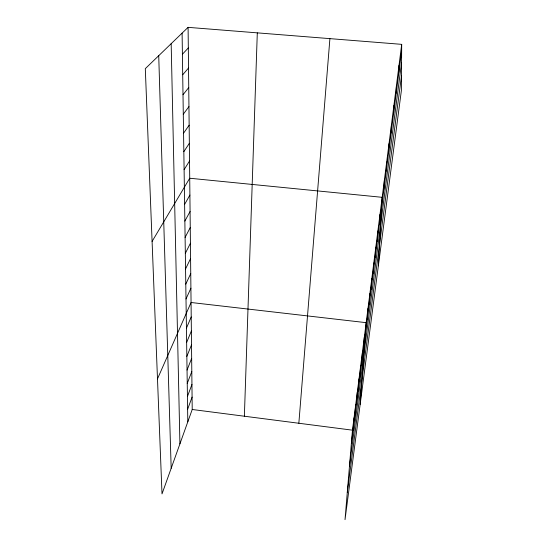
<?xml version="1.0" encoding="UTF-8"?>
<svg xmlns="http://www.w3.org/2000/svg" width="547" height="547" viewBox="0 0 547 547"><rect width="100%" height="100%" fill="white"/><g stroke="black" fill="none" stroke-linecap="round" stroke-linejoin="round"><path stroke-width="0.82" d="M401.696 44.348L401.382 90.522L345.02 519.65L352.459 430.174L401.696 44.348L188.093 27.35L145.304 68.648L162.008 493.927L192.216 409.491L188.093 27.35M398.907 72.231L399.023 65.291M396.233 93.079L396.425 85.667M393.635 113.366L393.895 105.503M244.372 416.226L257.302 32.861M391.105 133.106L391.426 124.825M388.643 152.319L389.026 143.649M386.25 171.04L386.688 161.994M383.912 189.269L384.404 179.874M378.353 265.828L382.175 197.317L189.72 178.24L152.087 241.425M379.413 224.366L380.008 214.328M377.252 241.261L377.888 230.93M375.139 257.74L375.816 247.135M373.081 273.821L373.799 262.957M371.071 289.513L371.83 278.409M369.102 304.843L369.902 293.5M367.187 319.81L368.022 308.255M360.158 404.356L366.182 322.668L191.06 302.498L157.488 378.886M363.427 349.143L364.329 337.191M359.789 377.567L360.747 365.246M361.588 363.523L362.517 351.379M358.032 391.29L359.017 378.811M298.847 423.255L329.909 38.639M354.627 417.826L355.666 405.053M356.309 404.705L357.321 392.076M352.986 430.653L354.046 417.751M351.379 443.207L401.655 50.789M349.437 466.516L401.573 62.549M347.283 492.43L401.477 75.978M187.621 409.306L192.086 397.101M187.436 396.513L191.949 384.452M187.238 383.44L191.806 371.529M187.047 370.08L191.662 358.319M186.842 356.418L191.518 344.822M186.636 342.443L191.368 331.031M186.431 328.152L191.218 316.925M186.001 299.004L190.91 288.173M185.782 284.139L190.753 273.534M185.556 268.933L190.588 258.553M185.33 253.37L190.424 243.23M185.098 237.432L190.253 227.552M184.859 221.104L190.082 211.504M184.612 204.38L189.905 195.067M184.1 169.673L189.535 160.996M183.84 151.656L189.344 143.321M183.566 133.174L189.153 125.208M183.286 114.214L188.947 106.631M182.999 94.747L188.742 87.575M182.705 74.761L188.53 68.026M182.404 54.235L188.318 47.958M192.216 409.491L352.459 430.174M158.726 55.691L171.177 468.294M171.17 43.678L179.922 443.849M182.096 33.141L187.806 421.826"/></g></svg>
